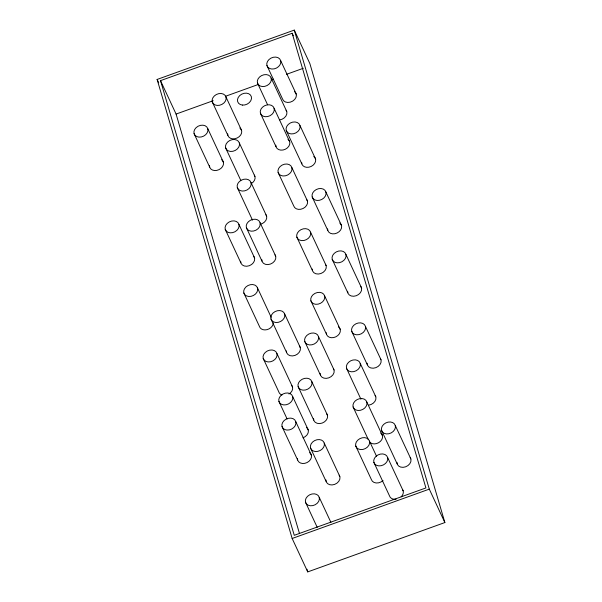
<?xml version="1.0" encoding="UTF-8"?>
<svg xmlns="http://www.w3.org/2000/svg" width="602" height="602" viewBox="0 0 602 602"><rect width="100%" height="100%" fill="white"/><g stroke="black" fill="none" stroke-linecap="round" stroke-linejoin="round"><path stroke-width="0.9" d="M157.122 79.449L294.265 30.1L309.842 63.511L444.878 522.551L307.735 571.9L292.158 538.489L157.122 79.449L158.68 82.79M292.166 33.276L425.915 487.936L294.258 535.313L160.508 80.645L292.166 33.276L293.332 35.781M160.508 80.645L176.085 114.064L213.198 100.707M225.569 96.26L258.266 84.491M271.517 79.72L273.285 79.088M286.537 74.317L303.325 68.274M292.158 538.489L429.294 489.133L444.878 522.551M280.645 60.591A7.307 5.674 -25 0 1 271.75 69.027A7.307 5.674 -25 0 1 268.966 59.56A7.307 5.674 -25 0 1 280.645 60.591L296.222 94.002M299.947 125.472A7.307 5.674 -25 0 1 291.052 133.907A7.307 5.674 -25 0 1 288.268 124.441A7.307 5.674 -25 0 1 299.947 125.472L315.523 158.883M266.927 65.528L282.511 98.939A7.307 5.674 -25 0 0 292.692 101.113A7.307 5.674 -25 0 0 294.498 91.602M325.908 192.015A7.307 5.674 -25 0 1 317.013 200.451A7.307 5.674 -25 0 1 314.229 190.984A7.307 5.674 -25 0 1 325.908 192.015L341.492 225.426M271.178 78.102A7.307 5.674 -25 0 1 262.284 86.537A7.307 5.674 -25 0 1 259.5 77.071A7.307 5.674 -25 0 1 271.178 78.102L286.755 111.52M345.909 254.39A7.307 5.674 -25 0 1 337.022 262.826A7.307 5.674 -25 0 1 334.238 253.359A7.307 5.674 -25 0 1 345.909 254.39L361.493 287.809M286.228 130.408L301.813 163.819M274.113 108.285A7.307 5.674 -25 0 1 265.219 116.713A7.307 5.674 -25 0 1 262.434 107.254A7.307 5.674 -25 0 1 274.113 108.285L289.69 141.696M312.19 196.952L327.774 230.363M257.46 83.038L267.589 104.756M291.835 167.529A7.307 5.674 -25 0 1 282.94 175.965A7.307 5.674 -25 0 1 280.156 166.498A7.307 5.674 -25 0 1 291.835 167.529L307.419 200.94M365.422 326.352A7.307 5.674 -25 0 1 356.534 334.787A7.307 5.674 -25 0 1 353.75 325.321A7.307 5.674 -25 0 1 365.422 326.352L381.006 359.763M332.199 259.327L347.783 292.745M260.395 113.214L275.979 146.632M310.557 232.176A7.307 5.674 -25 0 1 301.662 240.612A7.307 5.674 -25 0 1 298.878 231.145A7.307 5.674 -25 0 1 310.557 232.176L326.141 265.595M278.124 172.465L293.701 205.876A7.307 5.674 -25 0 0 303.047 208.51A7.307 5.674 -25 0 0 306.764 199.616M351.711 331.288L367.295 364.699M395.273 425.479A7.307 5.674 -25 0 1 386.386 433.914A7.307 5.674 -25 0 1 383.602 424.448A7.307 5.674 -25 0 1 395.273 425.479L410.857 458.89M360.222 363.36A7.307 5.674 -25 0 1 351.327 371.788A7.307 5.674 -25 0 1 348.543 362.329A7.307 5.674 -25 0 1 360.222 363.36L375.798 396.771M324.606 295.86A7.307 5.674 -25 0 1 315.711 304.296A7.307 5.674 -25 0 1 312.927 294.829A7.307 5.674 -25 0 1 324.606 295.86L340.19 329.279M296.846 237.113L312.423 270.524M381.563 430.415L397.147 463.826M225.991 96.99A7.307 5.674 -25 0 1 217.096 105.425A7.307 5.674 -25 0 1 214.312 95.959A7.307 5.674 -25 0 1 225.991 96.99L241.575 130.408M366.821 402.031A7.307 5.674 -25 0 1 357.927 410.466A7.307 5.674 -25 0 1 355.142 401A7.307 5.674 -25 0 1 366.821 402.031L382.398 435.449M346.504 368.296L360.922 399.201M387.59 457.437A7.307 5.674 -25 0 1 378.696 465.873A7.307 5.674 -25 0 1 375.911 456.406A7.307 5.674 -25 0 1 387.59 457.437L403.174 490.856M239.355 143.005A7.307 5.674 -25 0 1 230.468 151.441A7.307 5.674 -25 0 1 227.684 141.974A7.307 5.674 -25 0 1 239.355 143.005L254.939 176.424M310.895 300.797L326.472 334.208M251.011 182.617A7.307 5.674 -25 0 1 242.117 191.045A7.307 5.674 -25 0 1 239.333 181.586A7.307 5.674 -25 0 1 251.011 182.617L266.588 216.028M212.273 101.926L227.857 135.345M369.485 441.138A7.307 5.674 -25 0 1 360.59 449.574A7.307 5.674 -25 0 1 357.806 440.107A7.307 5.674 -25 0 1 369.485 441.138L376.498 456.173M353.103 406.967L368.296 439.543M318.458 336.503A7.307 5.674 -25 0 1 309.563 344.938A7.307 5.674 -25 0 1 306.779 335.472A7.307 5.674 -25 0 1 318.458 336.503L334.035 369.921M373.872 462.374L389.456 495.785A7.307 5.674 -25 0 0 396.093 499.239M225.645 147.941L240.838 180.525M260.094 222.732A7.307 5.674 -25 0 1 251.2 231.168A7.307 5.674 -25 0 1 248.415 221.702A7.307 5.674 -25 0 1 260.094 222.732L275.678 256.143M237.293 187.546L252.486 220.129M207.78 128.685A7.307 5.674 -25 0 1 198.886 137.113A7.307 5.674 -25 0 1 196.102 127.654A7.307 5.674 -25 0 1 207.78 128.685L223.365 162.096M355.774 446.074L371.351 479.485A7.307 5.674 -25 0 0 383.03 480.516M304.74 341.439L320.324 374.858M246.384 227.669L261.96 261.08M284.686 314.063A7.307 5.674 -25 0 1 275.799 322.499A7.307 5.674 -25 0 1 273.015 313.032A7.307 5.674 -25 0 1 284.686 314.063L300.27 347.474M238.941 224.388A7.307 5.674 -25 0 1 230.047 232.823A7.307 5.674 -25 0 1 227.263 223.357A7.307 5.674 -25 0 1 238.941 224.388L254.526 257.806M311.851 381.721A7.307 5.674 -25 0 1 302.957 390.156A7.307 5.674 -25 0 1 300.172 380.69A7.307 5.674 -25 0 1 311.851 381.721L327.435 415.139M194.062 133.614L209.647 167.032M257.551 288.042A7.307 5.674 -25 0 1 248.664 296.477A7.307 5.674 -25 0 1 245.879 287.011A7.307 5.674 -25 0 1 257.551 288.042L271.186 317.284M270.975 319L286.56 352.411M225.231 229.324L240.808 262.743M298.14 386.657L313.717 420.068M324.245 443.08A7.307 5.674 -25 0 1 315.358 451.515A7.307 5.674 -25 0 1 312.573 442.049A7.307 5.674 -25 0 1 324.245 443.08L339.829 476.498M276.92 353.494A7.307 5.674 -25 0 1 268.025 361.93A7.307 5.674 -25 0 1 265.241 352.463A7.307 5.674 -25 0 1 276.92 353.494L292.504 386.905M292.64 396.485A7.307 5.674 -25 0 1 283.745 404.92A7.307 5.674 -25 0 1 280.961 395.454A7.307 5.674 -25 0 1 292.64 396.485L308.224 429.896M243.84 292.978L259.424 326.397A7.307 5.674 -25 0 0 266.979 329.663A7.307 5.674 -25 0 0 273.316 322.958M310.534 448.016L326.118 481.434M295.755 421.626A7.307 5.674 -25 0 1 286.861 430.061A7.307 5.674 -25 0 1 284.076 420.595A7.307 5.674 -25 0 1 295.755 421.626L311.332 455.044M263.209 358.431L278.786 391.842A7.307 5.674 -25 0 0 281.932 394.98M278.929 401.421L287.109 418.962M319.233 497.335A7.307 5.674 -25 0 1 310.339 505.77A7.307 5.674 -25 0 1 307.554 496.304A7.307 5.674 -25 0 1 319.233 497.335L330.919 522.393M282.037 426.562L297.621 459.973M305.523 502.271L317.209 527.329M294.265 30.1L429.294 489.133M176.085 114.064L299.487 533.545M306.945 569.191L307.735 571.9M275.024 254.812A7.307 5.674 -25 0 1 270.426 264.075A7.307 5.674 -25 0 1 261.78 259.582M338.467 326.871A7.307 5.674 -25 0 1 335.818 336.842A7.307 5.674 -25 0 1 326.292 332.71M326.788 413.807A7.307 5.674 -25 0 1 322.183 423.071A7.307 5.674 -25 0 1 313.537 418.571M380.675 433.041A7.307 5.674 -25 0 1 380.366 441.416A7.307 5.674 -25 0 1 370.411 442.786M287.967 139.295A7.307 5.674 -25 0 1 285.325 149.258A7.307 5.674 -25 0 1 275.799 145.135M239.852 128.008A7.307 5.674 -25 0 1 237.203 137.971A7.307 5.674 -25 0 1 227.676 133.84M325.486 264.263A7.307 5.674 -25 0 1 320.889 273.526A7.307 5.674 -25 0 1 312.242 269.026M333.388 368.59A7.307 5.674 -25 0 1 328.79 377.853A7.307 5.674 -25 0 1 320.144 373.353M339.182 475.166A7.307 5.674 -25 0 1 334.577 484.429A7.307 5.674 -25 0 1 325.93 479.937M254.292 175.092A7.307 5.674 -25 0 1 251.41 183.527M265.941 214.696A7.307 5.674 -25 0 1 260.124 224.305M299.623 346.15A7.307 5.674 -25 0 1 295.018 355.413A7.307 5.674 -25 0 1 286.371 350.913M375.151 395.439A7.307 5.674 -25 0 1 368.725 405.154M221.641 159.696A7.307 5.674 -25 0 1 218.993 169.659A7.307 5.674 -25 0 1 209.466 165.535M402.52 489.524A7.307 5.674 -25 0 1 401.135 496.816M309.609 452.636A7.307 5.674 -25 0 1 306.967 462.607A7.307 5.674 -25 0 1 297.433 458.476M360.846 286.477A7.307 5.674 -25 0 1 356.241 295.74A7.307 5.674 -25 0 1 347.595 291.248M313.808 156.482A7.307 5.674 -25 0 1 311.159 166.453A7.307 5.674 -25 0 1 301.632 162.322M410.21 457.558A7.307 5.674 -25 0 1 405.605 466.821A7.307 5.674 -25 0 1 396.959 462.328M291.85 385.573A7.307 5.674 -25 0 1 288.975 394.017M253.871 256.475A7.307 5.674 -25 0 1 249.273 265.738A7.307 5.674 -25 0 1 240.627 261.245M286.108 110.189A7.307 5.674 -25 0 1 279.682 119.903M339.769 223.026A7.307 5.674 -25 0 1 337.12 232.989A7.307 5.674 -25 0 1 327.593 228.865M380.359 358.431A7.307 5.674 -25 0 1 375.753 367.694A7.307 5.674 -25 0 1 367.107 363.202M306.501 427.495A7.307 5.674 -25 0 1 302.972 437.827M242.455 105.087A7.307 5.674 -25 0 0 251.343 96.651A7.307 5.674 -25 0 0 239.671 95.62A7.307 5.674 -25 0 0 242.455 105.087"/></g></svg>
